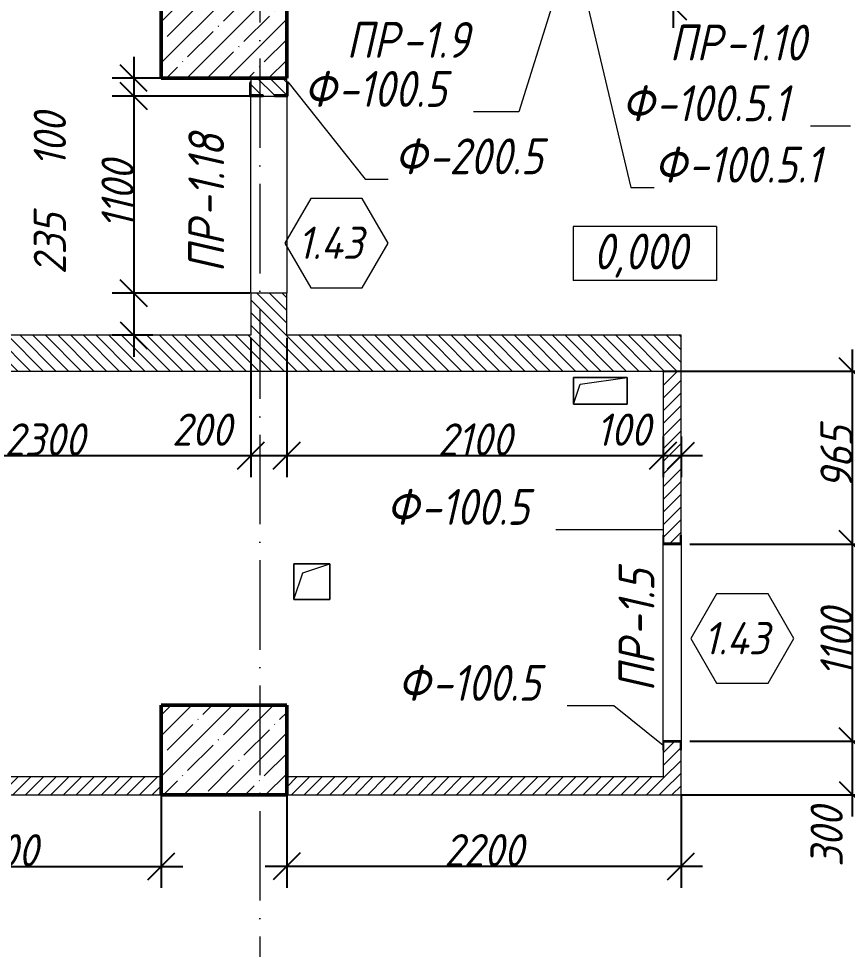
# Model space of a CAD drawing. Header units: millimetres. Extents: x -401725 to 250493, y 305116 to 802890.
# Drawn here: x -87246 to -82623, y 621535 to 626730 of the extents above; entities that cross this region are included whole.
import ezdxf

# ---------------------------------------------------------------- set-up
doc = ezdxf.new("R2010")
doc.units = ezdxf.units.MM
doc.linetypes.add('50_200_ШТРИХ_1Т_ш5_п1_п1_', pattern=[700, 500, -100, 0, -100])
for name, color, linetype, lineweight in [('A-____-____-DIMS', 7, 'Continuous', 9), ('A-DOOR-____-IDEN', 7, 'Continuous', 9), ('A-FLOR-____-OTLN', 7, 'Continuous', 9), ('A-GENM-____-IDEN', 7, 'Continuous', 9), ('A-GENM-____-MCUT', 7, 'Continuous', 25), ('A-GENM-____-OTLN', 7, 'Continuous', 9), ('A-GENM-____-OTLN-1', 7, 'Continuous', 25), ('A-WALL-FNSH-MCUT-1', 7, 'Continuous', 9), ('G-____-____-DIMS', 7, 'Continuous', 9), ('S-COLS-____-MCUT', 7, 'Continuous', 50), ('S-COLS-____-OTLN', 7, 'Continuous', 9), ('S-GRID-____-OTLN-1', 7, '50_200_ШТРИХ_1Т_ш5_п1_п1_', 9)]:
    doc.layers.add(name, color=color, linetype=linetype, lineweight=lineweight)
for name, color, linetype, lineweight, true_color in [('A-WALL-____-MCUT-4', 7, 'Continuous', 13, 0x000000), ('A-WALL-____-PATT-3', 9, 'Continuous', 9, 0x808080), ('A-WALL-____-PATT-4', 9, 'Continuous', 9, 0x808080), ('I-WALL-____-OTLN-1', 7, 'Continuous', 9, 0x000000), ('I-WALL-____-OTLN-2', 7, 'Continuous', 9, 0x000000)]:
    doc.layers.add(name, color=color, linetype=linetype, lineweight=lineweight, true_color=true_color)
doc.styles.add('ISOCPEUR_I_10', font='isocpeui.ttf', dxfattribs={"width": 0.9, "height": 180})
doc.styles.add('ISOCPEUR_I_14', font='isocpeui.ttf', dxfattribs={"width": 0.9, "height": 180})
doc.styles.add('ISOCPEUR_I_2', font='isocpeui.ttf', dxfattribs={"width": 0.85, "height": 2.3})
doc.dimstyles.new('ISO-1_8_0_9К_СРЕДНИЙ_Кладочные_5', dxfattribs={"dimscale": 304.8, "dimtxt": 179.276612, "dimasz": 0.492126, "dimexe": 0.393701, "dimexo": 0, "dimgap": 0, "dimtad": 1, "dimdec": 3, "dimrnd": 0.001, "dimdsep": 46, "dimtxsty": 'ISOCPEUR_I_10', "dimblk1": 'OBLIQUE', "dimblk2": 'OBLIQUE', "dimsah": 1, "dimcen": 0.09, "dimdle": 0.393701, "dimazin": 0, "dimtfac": 1, "dimtdec": 4, "dimtix": 1, "dimtmove": 2, "dimatfit": 3, "dimfxl": 1, "dimtvp": 1, "dimtolj": 1, "dimtzin": 0, "dimarcsym": 2})
doc.dimstyles.new('ISO-1_8_0_9К_СРЕДНИЙ_Кладочные_6', dxfattribs={"dimscale": 304.8, "dimtxt": 179.276612, "dimasz": 0.492126, "dimexe": 0.393701, "dimexo": 0, "dimgap": 0, "dimtad": 1, "dimdec": 3, "dimrnd": 0.001, "dimdsep": 46, "dimtxsty": 'ISOCPEUR_I_14', "dimblk1": 'OBLIQUE', "dimblk2": 'OBLIQUE', "dimsah": 1, "dimcen": 0.09, "dimdle": 0.393701, "dimazin": 0, "dimtfac": 1, "dimtdec": 4, "dimtix": 1, "dimtmove": 0, "dimatfit": 3, "dimfxl": 1, "dimtvp": 1, "dimtolj": 1, "dimtzin": 0, "dimarcsym": 2})
pattern_1 = [(135, (-175000.736, 544716.51), (-35.35534, -35.35534), [])]
pattern_2 = [(45, (-175000.736, 544716.51), (-35.35534, 35.35534), [])]

# ---------------------------------------------------------------- blocks, each defined once
blk = doc.blocks.new('BSC_Колонна _Прямоугольная - 500х700-V171-АР1_Кладочный план 1 этажа в осях 1-64_Ю-ЯЯ')
at = {"layer": 'S-COLS-____-OTLN'}
h = blk.add_hatch(dxfattribs=at)
h.set_pattern_fill('FP_176', color=256, style=0, pattern_type=2)
h.set_pattern_definition([(315, (-77931.04, 88900), (114.04925, 114.04925), []), (315, (-77931.04, 88785.95), (114.04925, 114.04925), [201.613, -40.323, 3.353, -36.97])])
h.paths.add_polyline_path([(-250, -350), (250, -350), (250, 350), (-250, 350)], flags=0)
at = {"layer": 'S-COLS-____-MCUT'}
for p, q in [((250, 350), (-250, 350)), ((-250, 350), (-250, -350)), ((250, -350), (250, 350)), ((-250, -350), (250, -350))]:
    blk.add_line(p, q, dxfattribs=at)
blk = doc.blocks.new('BSC_Колонна _Прямоугольная - 500х700-V174-АР1_Кладочный план 1 этажа в осях 1-64_Ю-ЯЯ')
at = {"layer": 'S-COLS-____-OTLN'}
h = blk.add_hatch(dxfattribs=at)
h.set_pattern_fill('FP_179', color=256, style=0, pattern_type=2)
h.set_pattern_definition([(315, (-81931.04, 88900), (114.04925, 114.04925), []), (315, (-81931.04, 88785.95), (114.04925, 114.04925), [201.613, -40.323, 3.353, -36.97])])
h.paths.add_polyline_path([(-250, -350), (250, -350), (250, 350), (-250, 350)], flags=0)
at = {"layer": 'S-COLS-____-MCUT'}
for p, q in [((250, 350), (-250, 350)), ((-250, 350), (-250, -350)), ((250, -350), (250, 350)), ((-250, -350), (250, -350))]:
    blk.add_line(p, q, dxfattribs=at)
blk = doc.blocks.new('154_Фахверк_СКБ_Швеллер - Тип_100_4010-27789772-АР1_Кладочный план 1 этажа в осях 1-64_Ю-ЯЯ')
at = {"layer": 'A-GENM-____-MCUT'}
for p, q in [((175, 50), (125, 50)), ((125, 50), (125, -50)), ((128, 47), (175, 47)), ((128, -47), (128, 47)), ((175, 47), (175, 50)), ((125, -50), (175, -50)), ((175, -47), (128, -47)), ((175, -50), (175, -47))]:
    blk.add_line(p, q, dxfattribs=at)
blk = doc.blocks.new('Фахверк_СКБ_Уголок - 200_4010-27904266-АР1_Кладочный план 1 этажа в осях 1-64_Ю-ЯЯ')
at = {"layer": 'A-GENM-____-MCUT'}
for p, q in [((125, 156), (50, 156)), ((50, 156), (50, 150)), ((125, 81), (125, 156)), ((50, 150), (119, 150)), ((119, 150), (119, 81)), ((119, 81), (125, 81)), ((125, 19), (119, 19)), ((119, 19), (119, -50)), ((125, -56), (125, 19)), ((119, -50), (50, -50)), ((50, -50), (50, -56)), ((50, -56), (125, -56))]:
    blk.add_line(p, q, dxfattribs=at)
blk = doc.blocks.new('AR_Отверстие прямоугольное _в плите_ - AR_Отверстие прямоугольное _в плите_-30459637-АР1_Кладочный план 1 этажа в осях 1-64_Ю-ЯЯ')
at = {"layer": 'A-GENM-____-OTLN'}
for p, q in [((150, 75), (-150, 75)), ((-150, 75), (-150, -75)), ((-112.5, 37.5), (150, 75)), ((150, -75), (150, 75)), ((-150, -75), (-112.5, 37.5)), ((-150, -75), (150, -75))]:
    blk.add_line(p, q, dxfattribs=at)
blk = doc.blocks.new('AR_Отверстие прямоугольное _в плите_ - AR_Отверстие прямоугольное _в плите_-30459597-АР1_Кладочный план 1 этажа в осях 1-64_Ю-ЯЯ')
at = {"layer": 'A-GENM-____-OTLN'}
for p, q in [((100, 100), (-100, 100)), ((-100, 100), (-100, -100)), ((-50, 50), (100, 100)), ((100, -100), (100, 100)), ((-100, -100), (-50, 50)), ((-100, -100), (100, -100))]:
    blk.add_line(p, q, dxfattribs=at)
blk = doc.blocks.new('Марка проема - марка проема-27336095-АР1_Кладочный план 1 этажа в осях 1-64_Ю-ЯЯ')
at = {"layer": 'A-DOOR-____-IDEN'}
for p, q in [((-1.439, 0.159), (-2.877, -2.333)), ((1.439, 0.159), (-1.439, 0.159)), ((2.877, -2.333), (1.439, 0.159)), ((-2.877, -2.333), (-1.439, -4.825)), ((1.439, -4.825), (2.877, -2.333)), ((-1.439, -4.825), (1.439, -4.825))]:
    blk.add_line(p, q, dxfattribs=at)
blk = doc.blocks.new('_Oblique')
at = {"color": 0, "linetype": 'ByBlock', "lineweight": -2}
blk.add_line((-0.5, -0.5), (0.5, 0.5), dxfattribs=at)
blk = doc.blocks.new('*D12828')
at = {"layer": 'A-____-____-DIMS', "color": 0, "lineweight": -2, "transparency": 16777216}
for p, q in [((-88250.7, 622497.6), (-88250.7, 621878.4)), ((-86450.7, 622397.6), (-86450.7, 621878.4)), ((-88370.7, 621998.4), (-86330.7, 621998.4))]:
    blk.add_line(p, q, dxfattribs=at)
at = {"layer": 'Defpoints', "color": 0, "transparency": 16777216}
for p in [(-88250.7, 622497.6), (-86450.7, 622397.6), (-86450.7, 621998.4)]:
    blk.add_point(p, dxfattribs=at)
at = {"layer": 'A-____-____-DIMS', "color": 0, "lineweight": -2, "transparency": 16777216, "xscale": 150, "yscale": 150, "zscale": 150, "rotation": 180}
blk.add_blockref('_Oblique', (-88250.7, 621998.4), dxfattribs=at)
at = {"layer": 'A-____-____-DIMS', "color": 0, "lineweight": -2, "transparency": 16777216, "xscale": 150, "yscale": 150, "zscale": 150}
blk.add_blockref('_Oblique', (-86450.7, 621998.4), dxfattribs=at)
at = {"layer": 'A-____-____-DIMS', "color": 0, "transparency": 16777216, "insert": (-87350.7, 622088.4), "char_height": 180, "width": 504.733, "attachment_point": 5, "style": 'ISOCPEUR_I_14'}
blk.add_mtext('\\A1;1800', dxfattribs=at)
blk = doc.blocks.new('*D12831')
at = {"layer": 'A-____-____-DIMS', "color": 0, "lineweight": -2, "transparency": 16777216}
for p, q in [((-83594.4, 627017.6), (-83594.4, 626677.6)), ((-83488.3, 626897.6), (-83714.4, 626897.6)), ((-83488.3, 626797.6), (-83714.4, 626797.6))]:
    blk.add_line(p, q, dxfattribs=at)
at = {"layer": 'Defpoints', "color": 0, "transparency": 16777216}
for p in [(-83488.3, 626897.6), (-83594.4, 626797.6), (-83488.3, 626797.6)]:
    blk.add_point(p, dxfattribs=at)
at = {"layer": 'A-____-____-DIMS', "color": 0, "lineweight": -2, "transparency": 16777216, "xscale": 150, "yscale": 150, "zscale": 150}
for p, rotation in [((-83594.4, 626897.6), 90), ((-83594.4, 626797.6), 270)]:
    blk.add_blockref('_Oblique', p, dxfattribs=dict(at, rotation=rotation))
at = {"layer": 'A-____-____-DIMS', "color": 0, "transparency": 16777216, "insert": (-83829.6, 626968), "char_height": 180, "width": 368.207, "attachment_point": 1, "rotation": 90, "line_spacing_factor": 1.149209, "style": 'ISOCPEUR_I_10'}
blk.add_mtext('\\A1;100', dxfattribs=at)
blk = doc.blocks.new('*D12832')
at = {"layer": 'A-____-____-DIMS', "color": 0, "lineweight": -2, "transparency": 16777216}
for p, q in [((-86604.3, 626517.6), (-86604.3, 626177.6)), ((-85950.7, 626397.6), (-86724.3, 626397.6)), ((-85956.7, 626297.6), (-86724.3, 626297.6))]:
    blk.add_line(p, q, dxfattribs=at)
at = {"layer": 'Defpoints', "color": 0, "transparency": 16777216}
for p in [(-85950.7, 626397.6), (-86604.3, 626297.6), (-85956.7, 626297.6)]:
    blk.add_point(p, dxfattribs=at)
at = {"layer": 'A-____-____-DIMS', "color": 0, "lineweight": -2, "transparency": 16777216, "xscale": 150, "yscale": 150, "zscale": 150}
for p, rotation in [((-86604.3, 626397.6), 90), ((-86604.3, 626297.6), 270)]:
    blk.add_blockref('_Oblique', p, dxfattribs=dict(at, rotation=rotation))
at = {"layer": 'A-____-____-DIMS', "color": 0, "transparency": 16777216, "insert": (-87162.3, 625902.2), "char_height": 180, "width": 368.207, "attachment_point": 1, "rotation": 90, "line_spacing_factor": 1.149209, "style": 'ISOCPEUR_I_10'}
blk.add_mtext('\\A1;100', dxfattribs=at)
blk = doc.blocks.new('*D12833')
at = {"layer": 'A-____-____-DIMS', "color": 0, "lineweight": -2, "transparency": 16777216}
for p, q in [((-86604.3, 626417.6), (-86604.3, 625077.6)), ((-85956.7, 626297.6), (-86724.3, 626297.6)), ((-85956.7, 625197.6), (-86724.3, 625197.6))]:
    blk.add_line(p, q, dxfattribs=at)
at = {"layer": 'Defpoints', "color": 0, "transparency": 16777216}
for p in [(-85956.7, 626297.6), (-86604.3, 625197.6), (-85956.7, 625197.6)]:
    blk.add_point(p, dxfattribs=at)
at = {"layer": 'A-____-____-DIMS', "color": 0, "lineweight": -2, "transparency": 16777216, "xscale": 150, "yscale": 150, "zscale": 150}
for p, rotation in [((-86604.3, 626297.6), 90), ((-86604.3, 625197.6), 270)]:
    blk.add_blockref('_Oblique', p, dxfattribs=dict(at, rotation=rotation))
at = {"layer": 'A-____-____-DIMS', "color": 0, "transparency": 16777216, "insert": (-86694.3, 625747.6), "char_height": 180, "width": 463.361, "attachment_point": 5, "rotation": 90, "style": 'ISOCPEUR_I_14'}
blk.add_mtext('\\A1;1100', dxfattribs=at)
blk = doc.blocks.new('*D12834')
at = {"layer": 'A-____-____-DIMS', "color": 0, "lineweight": -2, "transparency": 16777216}
for p, q in [((-86604.3, 625317.6), (-86604.3, 624842.6)), ((-85956.7, 625197.6), (-86724.3, 625197.6)), ((-86498.2, 624962.6), (-86724.3, 624962.6))]:
    blk.add_line(p, q, dxfattribs=at)
at = {"layer": 'Defpoints', "color": 0, "transparency": 16777216}
for p in [(-85956.7, 625197.6), (-86604.3, 624962.6), (-86498.2, 624962.6)]:
    blk.add_point(p, dxfattribs=at)
at = {"layer": 'A-____-____-DIMS', "color": 0, "lineweight": -2, "transparency": 16777216, "xscale": 150, "yscale": 150, "zscale": 150}
for p, rotation in [((-86604.3, 625197.6), 90), ((-86604.3, 624962.6), 270)]:
    blk.add_blockref('_Oblique', p, dxfattribs=dict(at, rotation=rotation))
at = {"layer": 'A-____-____-DIMS', "color": 0, "transparency": 16777216, "insert": (-87162.3, 625302.2), "char_height": 180, "width": 409.578, "attachment_point": 1, "rotation": 90, "line_spacing_factor": 1.149209, "style": 'ISOCPEUR_I_10'}
blk.add_mtext('\\A1;235', dxfattribs=at)
blk = doc.blocks.new('*D12835')
at = {"layer": 'A-____-____-DIMS', "color": 0, "lineweight": -2, "transparency": 16777216}
for p, q in [((-85750.7, 622397.6), (-85750.7, 621878.8)), ((-83550.7, 622397.6), (-83550.7, 621878.8)), ((-85870.7, 621998.8), (-83430.7, 621998.8))]:
    blk.add_line(p, q, dxfattribs=at)
at = {"layer": 'Defpoints', "color": 0, "transparency": 16777216}
for p in [(-85750.7, 622397.6), (-83550.7, 622397.6), (-83550.7, 621998.8)]:
    blk.add_point(p, dxfattribs=at)
at = {"layer": 'A-____-____-DIMS', "color": 0, "lineweight": -2, "transparency": 16777216, "xscale": 150, "yscale": 150, "zscale": 150, "rotation": 180}
blk.add_blockref('_Oblique', (-85750.7, 621998.8), dxfattribs=at)
at = {"layer": 'A-____-____-DIMS', "color": 0, "lineweight": -2, "transparency": 16777216, "xscale": 150, "yscale": 150, "zscale": 150}
blk.add_blockref('_Oblique', (-83550.7, 621998.8), dxfattribs=at)
at = {"layer": 'A-____-____-DIMS', "color": 0, "transparency": 16777216, "insert": (-84650.7, 622088.8), "char_height": 180, "width": 546.104, "attachment_point": 5, "style": 'ISOCPEUR_I_14'}
blk.add_mtext('\\A1;2200', dxfattribs=at)
blk = doc.blocks.new('*D12836')
at = {"layer": 'A-____-____-DIMS', "color": 0, "lineweight": -2, "transparency": 16777216}
for p, q in [((-85950.7, 624947.6), (-85950.7, 624171)), ((-88250.7, 624397), (-88250.7, 624171)), ((-88370.7, 624291), (-85830.7, 624291))]:
    blk.add_line(p, q, dxfattribs=at)
at = {"layer": 'Defpoints', "color": 0, "transparency": 16777216}
for p in [(-85950.7, 624947.6), (-88250.7, 624397), (-85950.7, 624291)]:
    blk.add_point(p, dxfattribs=at)
at = {"layer": 'A-____-____-DIMS', "color": 0, "lineweight": -2, "transparency": 16777216, "xscale": 150, "yscale": 150, "zscale": 150, "rotation": 180}
blk.add_blockref('_Oblique', (-88250.7, 624291), dxfattribs=at)
at = {"layer": 'A-____-____-DIMS', "color": 0, "lineweight": -2, "transparency": 16777216, "xscale": 150, "yscale": 150, "zscale": 150}
blk.add_blockref('_Oblique', (-85950.7, 624291), dxfattribs=at)
at = {"layer": 'A-____-____-DIMS', "color": 0, "transparency": 16777216, "insert": (-87100.7, 624381), "char_height": 180, "width": 546.104, "attachment_point": 5, "style": 'ISOCPEUR_I_14'}
blk.add_mtext('\\A1;2300', dxfattribs=at)
blk = doc.blocks.new('*D12837')
at = {"layer": 'A-____-____-DIMS', "color": 0, "lineweight": -2, "transparency": 16777216}
for p, q in [((-85950.7, 624947.6), (-85950.7, 624171)), ((-85750.7, 624947.6), (-85750.7, 624171)), ((-86070.7, 624291), (-85630.7, 624291))]:
    blk.add_line(p, q, dxfattribs=at)
at = {"layer": 'Defpoints', "color": 0, "transparency": 16777216}
for p in [(-85950.7, 624947.6), (-85750.7, 624947.6), (-85750.7, 624291)]:
    blk.add_point(p, dxfattribs=at)
at = {"layer": 'A-____-____-DIMS', "color": 0, "lineweight": -2, "transparency": 16777216, "xscale": 150, "yscale": 150, "zscale": 150, "rotation": 180}
blk.add_blockref('_Oblique', (-85950.7, 624291), dxfattribs=at)
at = {"layer": 'A-____-____-DIMS', "color": 0, "lineweight": -2, "transparency": 16777216, "xscale": 150, "yscale": 150, "zscale": 150}
blk.add_blockref('_Oblique', (-85750.7, 624291), dxfattribs=at)
at = {"layer": 'A-____-____-DIMS', "color": 0, "transparency": 16777216, "insert": (-86391, 624526.1), "char_height": 180, "width": 409.578, "attachment_point": 1, "line_spacing_factor": 1.149209, "style": 'ISOCPEUR_I_10'}
blk.add_mtext('\\A1;200', dxfattribs=at)
blk = doc.blocks.new('*D12838')
at = {"layer": 'A-____-____-DIMS', "color": 0, "lineweight": -2, "transparency": 16777216}
for p, q in [((-85750.7, 624947.6), (-85750.7, 624171)), ((-83650.7, 624397), (-83650.7, 624171)), ((-85870.7, 624291), (-83530.7, 624291))]:
    blk.add_line(p, q, dxfattribs=at)
at = {"layer": 'Defpoints', "color": 0, "transparency": 16777216}
for p in [(-85750.7, 624947.6), (-83650.7, 624397), (-83650.7, 624291)]:
    blk.add_point(p, dxfattribs=at)
at = {"layer": 'A-____-____-DIMS', "color": 0, "lineweight": -2, "transparency": 16777216, "xscale": 150, "yscale": 150, "zscale": 150, "rotation": 180}
blk.add_blockref('_Oblique', (-85750.7, 624291), dxfattribs=at)
at = {"layer": 'A-____-____-DIMS', "color": 0, "lineweight": -2, "transparency": 16777216, "xscale": 150, "yscale": 150, "zscale": 150}
blk.add_blockref('_Oblique', (-83650.7, 624291), dxfattribs=at)
at = {"layer": 'A-____-____-DIMS', "color": 0, "transparency": 16777216, "insert": (-84700.7, 624381), "char_height": 180, "width": 504.733, "attachment_point": 5, "style": 'ISOCPEUR_I_14'}
blk.add_mtext('\\A1;2100', dxfattribs=at)
blk = doc.blocks.new('*D12839')
at = {"layer": 'A-____-____-DIMS', "color": 0, "lineweight": -2, "transparency": 16777216}
for p, q in [((-83650.7, 624397), (-83650.7, 624171)), ((-83550.7, 624397), (-83550.7, 624171)), ((-83770.7, 624291), (-83430.7, 624291))]:
    blk.add_line(p, q, dxfattribs=at)
at = {"layer": 'Defpoints', "color": 0, "transparency": 16777216}
for p in [(-83650.7, 624397), (-83550.7, 624397), (-83550.7, 624291)]:
    blk.add_point(p, dxfattribs=at)
at = {"layer": 'A-____-____-DIMS', "color": 0, "lineweight": -2, "transparency": 16777216, "xscale": 150, "yscale": 150, "zscale": 150, "rotation": 180}
blk.add_blockref('_Oblique', (-83650.7, 624291), dxfattribs=at)
at = {"layer": 'A-____-____-DIMS', "color": 0, "lineweight": -2, "transparency": 16777216, "xscale": 150, "yscale": 150, "zscale": 150}
blk.add_blockref('_Oblique', (-83550.7, 624291), dxfattribs=at)
at = {"layer": 'A-____-____-DIMS', "color": 0, "transparency": 16777216, "insert": (-84023.8, 624526.1), "char_height": 180, "width": 368.207, "attachment_point": 1, "line_spacing_factor": 1.149209, "style": 'ISOCPEUR_I_10'}
blk.add_mtext('\\A1;100', dxfattribs=at)
blk = doc.blocks.new('*D12840')
at = {"layer": 'A-____-____-DIMS', "color": 0, "lineweight": -2, "transparency": 16777216}
for p, q in [((-82593.1, 622277.6), (-82593.1, 622817.6)), ((-83500.7, 622697.6), (-82473.1, 622697.6)), ((-83550.7, 622397.6), (-82473.1, 622397.6))]:
    blk.add_line(p, q, dxfattribs=at)
at = {"layer": 'Defpoints', "color": 0, "transparency": 16777216}
for p in [(-83500.7, 622697.6), (-82593.1, 622697.6), (-83550.7, 622397.6)]:
    blk.add_point(p, dxfattribs=at)
at = {"layer": 'A-____-____-DIMS', "color": 0, "lineweight": -2, "transparency": 16777216, "xscale": 150, "yscale": 150, "zscale": 150}
for p, rotation in [((-82593.1, 622697.6), 90), ((-82593.1, 622397.6), 270)]:
    blk.add_blockref('_Oblique', p, dxfattribs=dict(at, rotation=rotation))
at = {"layer": 'A-____-____-DIMS', "color": 0, "transparency": 16777216, "insert": (-82828.3, 621995.3), "char_height": 180, "width": 409.578, "attachment_point": 1, "rotation": 90, "line_spacing_factor": 1.149209, "style": 'ISOCPEUR_I_10'}
blk.add_mtext('\\A1;300', dxfattribs=at)
blk = doc.blocks.new('*D12841')
at = {"layer": 'A-____-____-DIMS', "color": 0, "lineweight": -2, "transparency": 16777216}
for p, q in [((-82593.1, 622577.6), (-82593.1, 623917.6)), ((-83500.7, 623797.6), (-82473.1, 623797.6)), ((-83500.7, 622697.6), (-82473.1, 622697.6))]:
    blk.add_line(p, q, dxfattribs=at)
at = {"layer": 'Defpoints', "color": 0, "transparency": 16777216}
for p in [(-83500.7, 623797.6), (-82593.1, 623797.6), (-83500.7, 622697.6)]:
    blk.add_point(p, dxfattribs=at)
at = {"layer": 'A-____-____-DIMS', "color": 0, "lineweight": -2, "transparency": 16777216, "xscale": 150, "yscale": 150, "zscale": 150}
for p, rotation in [((-82593.1, 623797.6), 90), ((-82593.1, 622697.6), 270)]:
    blk.add_blockref('_Oblique', p, dxfattribs=dict(at, rotation=rotation))
at = {"layer": 'A-____-____-DIMS', "color": 0, "transparency": 16777216, "insert": (-82683.1, 623247.6), "char_height": 180, "width": 463.361, "attachment_point": 5, "rotation": 90, "style": 'ISOCPEUR_I_14'}
blk.add_mtext('\\A1;1100', dxfattribs=at)
blk = doc.blocks.new('*D12842')
at = {"layer": 'A-____-____-DIMS', "color": 0, "lineweight": -2, "transparency": 16777216}
for p, q in [((-82593.1, 623677.6), (-82593.1, 624882.6)), ((-83650.7, 624762.6), (-82473.1, 624762.6)), ((-83500.7, 623797.6), (-82473.1, 623797.6))]:
    blk.add_line(p, q, dxfattribs=at)
at = {"layer": 'Defpoints', "color": 0, "transparency": 16777216}
for p in [(-83650.7, 624762.6), (-82593.1, 624762.6), (-83500.7, 623797.6)]:
    blk.add_point(p, dxfattribs=at)
at = {"layer": 'A-____-____-DIMS', "color": 0, "lineweight": -2, "transparency": 16777216, "xscale": 150, "yscale": 150, "zscale": 150}
for p, rotation in [((-82593.1, 624762.6), 90), ((-82593.1, 623797.6), 270)]:
    blk.add_blockref('_Oblique', p, dxfattribs=dict(at, rotation=rotation))
at = {"layer": 'A-____-____-DIMS', "color": 0, "transparency": 16777216, "insert": (-82683.1, 624280.1), "char_height": 180, "width": 409.578, "attachment_point": 5, "rotation": 90, "style": 'ISOCPEUR_I_14'}
blk.add_mtext('\\A1;965', dxfattribs=at)
blk = doc.blocks.new('Высотные отметки - 9_5х3_5_h_-17668430-АР1_Кладочный план 1 этажа в осях 1-64_Ю-ЯЯ')
at = {"layer": 'G-____-____-DIMS'}
for p, q in [((-4, 3), (-4, 0)), ((4, 3), (-4, 3)), ((4, 3), (4, 0)), ((4, 0), (-4, 0))]:
    blk.add_line(p, q, dxfattribs=at)

msp = doc.modelspace()

# ---------------------------------------------------------------- hatches: boundary and pattern name
at = {"layer": 'A-WALL-____-PATT-3'}
h = msp.add_hatch(dxfattribs=at)
h.set_pattern_fill('FP_6', color=256, style=0, pattern_type=2)
h.set_pattern_definition(pattern_1)
h.paths.add_polyline_path([(-85750.7357, 624962.5526), (-85750.7357, 625197.5526), (-85950.7357, 625197.5526), (-85950.7357, 624962.5526)], flags=0)
h.paths.add_polyline_path([(-85881.7357, 626297.5526), (-85819.7357, 626297.5526), (-85819.7357, 626303.5526), (-85750.7357, 626303.5526), (-85750.7357, 626397.5526), (-85950.7357, 626397.5526), (-85950.7357, 626303.5526), (-85881.7357, 626303.5526)], flags=0)
h = msp.add_hatch(dxfattribs=at)
h.set_pattern_fill('FP_6', color=256, style=0, pattern_type=2)
h.set_pattern_definition(pattern_1)
h.paths.add_polyline_path([(-88700.7357, 624762.5526), (-83550.7357, 624762.5526), (-83550.7357, 624962.5526), (-88700.7357, 624962.5526)], flags=0)
at = {"layer": 'A-WALL-____-PATT-4'}
h = msp.add_hatch(dxfattribs=at)
h.set_pattern_fill('FP_5', color=256, style=0, pattern_type=2)
h.set_pattern_definition(pattern_2)
h.paths.add_polyline_path([(-83550.7357, 622397.5521), (-83550.7357, 622647.5521), (-83553.7357, 622647.5521), (-83553.7357, 622694.5521), (-83647.7357, 622694.5521), (-83647.7357, 622647.5521), (-83650.7357, 622647.5521), (-83650.7357, 622397.5521)], flags=0)
h.paths.add_polyline_path([(-83553.7357, 623800.5521), (-83553.7357, 623847.5521), (-83550.7357, 623847.5521), (-83550.7357, 624762.5526), (-83650.7357, 624762.5526), (-83650.7357, 623847.5521), (-83647.7357, 623847.5521), (-83647.7357, 623800.5521)], flags=0)
h = msp.add_hatch(dxfattribs=at)
h.set_pattern_fill('FP_5', color=256, style=0, pattern_type=2)
h.set_pattern_definition(pattern_2)
h.paths.add_polyline_path([(-86642.0645, 622397.5521), (-86450.7357, 622397.5521), (-86450.7357, 622497.5521), (-88700.7357, 622497.5521), (-88700.7357, 622397.5521)], flags=0)
h = msp.add_hatch(dxfattribs=at)
h.set_pattern_fill('FP_5', color=256, style=0, pattern_type=2)
h.set_pattern_definition(pattern_2)
h.paths.add_polyline_path([(-85750.7357, 622397.5521), (-83650.7357, 622397.5521), (-83650.7357, 622497.5521), (-85750.7357, 622497.5521)], flags=0)

# ---------------------------------------------------------------- linework, layer by layer
at = {"layer": 'A-FLOR-____-OTLN'}
for p, q in [((-84150.7357, 624727.5526), (-83850.7357, 624727.5526)), ((-84150.7357, 624577.5526), (-84150.7357, 624727.5526)), ((-83850.7357, 624727.5526), (-83850.7357, 624577.5526)), ((-83850.7357, 624577.5526), (-84150.7357, 624577.5526)), ((-85710.7357, 623687.2051), (-85510.7357, 623687.2051)), ((-85710.7357, 623487.2051), (-85710.7357, 623687.2051)), ((-85510.7357, 623687.2051), (-85510.7357, 623487.2051)), ((-85510.7357, 623487.2051), (-85710.7357, 623487.2051))]:
    msp.add_line(p, q, dxfattribs=at)
at = {"layer": 'A-GENM-____-IDEN'}
for p, q in [((-84270.7357, 626797.5526), (-84455.2185, 626210.3549)), ((-84070.7357, 626797.5526), (-83830.6614, 625787.8134)), ((-85744.7357, 626377.5526), (-85312.8238, 625834.2944)), ((-84455.2185, 626210.3549), (-84709.087, 626210.3549)), ((-82604.4394, 626130.3549), (-82828.6939, 626130.3549)), ((-85312.8238, 625834.2944), (-85185.2201, 625834.2944)), ((-83830.6614, 625787.8134), (-83700.7357, 625787.8134)), ((-83650.7357, 623877.5521), (-84248.4707, 623877.5521)), ((-83924.9186, 622895.3282), (-84185.2201, 622895.3282)), ((-83650.7357, 622672.5521), (-83924.9186, 622895.3282))]:
    msp.add_line(p, q, dxfattribs=at)
at = {"layer": 'A-WALL-____-MCUT-4'}
for p, q in [((-85950.7357, 626397.5526), (-85950.7357, 626372.5526)), ((-85750.7357, 626372.5526), (-85750.7357, 626397.5526)), ((-85881.7357, 626297.5526), (-85819.7357, 626297.5526)), ((-85950.7357, 625197.5526), (-85950.7357, 624962.5526)), ((-85750.7357, 625197.5526), (-85950.7357, 625197.5526)), ((-85750.7357, 624962.5526), (-85750.7357, 625197.5526)), ((-85950.7357, 624962.5526), (-88700.7357, 624962.5526)), ((-83550.7357, 624962.5526), (-85750.7357, 624962.5526)), ((-83550.7357, 624762.5526), (-83550.7357, 624962.5526)), ((-88700.7357, 624762.5526), (-83550.7357, 624762.5526))]:
    msp.add_line(p, q, dxfattribs=at)
at = {"layer": 'A-WALL-FNSH-MCUT-1'}
for p, q in [((-83650.7357, 624762.5526), (-83650.7357, 623847.5521)), ((-83550.7357, 623847.5521), (-83550.7357, 624762.5526)), ((-83650.7357, 622647.5521), (-83650.7357, 622497.5521)), ((-83550.7357, 622397.5521), (-83550.7357, 622647.5521)), ((-86450.7357, 622497.5521), (-88250.7357, 622497.5521)), ((-83650.7357, 622497.5521), (-85750.7357, 622497.5521)), ((-88700.7357, 622397.5521), (-86450.7357, 622397.5521)), ((-85750.7357, 622397.5521), (-83550.7357, 622397.5521))]:
    msp.add_line(p, q, dxfattribs=at)
at = {"layer": 'I-WALL-____-OTLN-1'}
for p, q in [((-85950.7357, 625197.5526), (-85950.7357, 626297.5526)), ((-85750.7357, 626297.5526), (-85750.7357, 625197.5526))]:
    msp.add_line(p, q, dxfattribs=at)
at = {"layer": 'I-WALL-____-OTLN-2'}
for p, q in [((-83650.7357, 622697.5521), (-83650.7357, 623797.5521)), ((-83550.7357, 623797.5521), (-83550.7357, 622697.5521))]:
    msp.add_line(p, q, dxfattribs=at)
at = {"layer": 'S-GRID-____-OTLN-1'}
msp.add_line((-85900.7357, 635609.362), (-85900.7357, 584985.5274), dxfattribs=at)

# ---------------------------------------------------------------- block references
at = {"layer": 'A-DOOR-____-IDEN', "xscale": 99.99999999999993, "yscale": 99.99999999999993, "zscale": 99.99999999999993}
for p in [(-85472.9551, 625710.0347), (-83208.1431, 623503.1979)]:
    msp.add_blockref('Марка проема - марка проема-27336095-АР1_Кладочный план 1 этажа в осях 1-64_Ю-ЯЯ', p, dxfattribs=at)
at = {"layer": 'A-GENM-____-OTLN'}
for name, p in [('AR_Отверстие прямоугольное _в плите_ - AR_Отверстие прямоугольное _в плите_-30459637-АР1_Кладочный план 1 этажа в осях 1-64_Ю-ЯЯ', (-84000.7357, 624652.5526)), ('AR_Отверстие прямоугольное _в плите_ - AR_Отверстие прямоугольное _в плите_-30459597-АР1_Кладочный план 1 этажа в осях 1-64_Ю-ЯЯ', (-85610.7357, 623587.2051))]:
    msp.add_blockref(name, p, dxfattribs=at)
at = {"layer": 'A-GENM-____-OTLN-1'}
for name, p, rotation in [('Фахверк_СКБ_Уголок - 200_4010-27904266-АР1_Кладочный план 1 этажа в осях 1-64_Ю-ЯЯ', (-85900.7357, 626422.5526), 270), ('154_Фахверк_СКБ_Швеллер - Тип_100_4010-27789772-АР1_Кладочный план 1 этажа в осях 1-64_Ю-ЯЯ', (-83600.7357, 623672.5521), 90), ('154_Фахверк_СКБ_Швеллер - Тип_100_4010-27789772-АР1_Кладочный план 1 этажа в осях 1-64_Ю-ЯЯ', (-83600.7357, 622822.5521), 270)]:
    msp.add_blockref(name, p, dxfattribs=dict(at, rotation=rotation))
at = {"layer": 'G-____-____-DIMS', "xscale": 99.99999999999993, "yscale": 99.99999999999993, "zscale": 99.99999999999993}
msp.add_blockref('Высотные отметки - 9_5х3_5_h_-17668430-АР1_Кладочный план 1 этажа в осях 1-64_Ю-ЯЯ', (-83752.6342, 625269.1727), dxfattribs=at)
at = {"layer": 'S-COLS-____-OTLN', "rotation": 89.9999999999999}
for name, p in [('BSC_Колонна _Прямоугольная - 500х700-V174-АР1_Кладочный план 1 этажа в осях 1-64_Ю-ЯЯ', (-86100.7357, 626647.5526)), ('BSC_Колонна _Прямоугольная - 500х700-V171-АР1_Кладочный план 1 этажа в осях 1-64_Ю-ЯЯ', (-86100.7357, 622647.5521))]:
    msp.add_blockref(name, p, dxfattribs=at)

# ---------------------------------------------------------------- texts
at = {"layer": 'A-DOOR-____-IDEN', "attachment_point": 1}
for s, insert, char_height, width, style in [('ПР', (-85417.2561, 626711.0721), 200, 375.18975, 'ISOCPEUR_I_2'), ('-1.9', (-85107.6936, 626711.0721), 200, 505.063125, 'ISOCPEUR_I_2'), ('ПР', (-83614.9561, 626696.0721), 200, 375.18975, 'ISOCPEUR_I_2'), ('-1.10', (-83305.3936, 626696.0721), 200, 620.506125, 'ISOCPEUR_I_2'), ('1.43', (-85689.1442, 625568.8542), 180, 476.202375, 'ISOCPEUR_I_14'), ('1.43', (-83424.3321, 623362.0174), 180, 476.202375, 'ISOCPEUR_I_14')]:
    msp.add_mtext(s, dxfattribs=dict(at, insert=insert, char_height=char_height, width=width, style=style))
at = {"layer": 'A-DOOR-____-IDEN', "char_height": 200, "attachment_point": 1, "rotation": 90, "style": 'ISOCPEUR_I_2'}
for s, insert, width in [('-1.18', (-86299.2552, 625622.8947), 620.506125), ('ПР', (-86299.2552, 625313.3322), 375.18975), ('-1.5', (-83899.2552, 623283.4193), 505.063125), ('ПР', (-83899.2552, 622973.8568), 375.18975)]:
    msp.add_mtext(s, dxfattribs=dict(at, insert=insert, width=width))
at = {"layer": 'A-GENM-____-IDEN', "char_height": 200, "attachment_point": 1, "style": 'ISOCPEUR_I_2'}
for s, insert, width in [('\\fISOCPEUR|b0|i1|c204|p34|;\\W.9;Ф', (-85655.6436, 626437.471), 230.886), ('-100.5', (-85465.1436, 626437.471), 822.531375), ('\\fISOCPEUR|b0|i1|c204|p34|;\\W.9;Ф', (-83882.0997, 626357.471), 230.886), ('-100.5.1', (-83691.5997, 626357.471), 1010.12625), ('\\fISOCPEUR|b0|i1|c204|p34|;\\W.9;Ф', (-85149.7768, 626061.4105), 230.886), ('-200.5', (-84959.2768, 626061.4105), 865.8225), ('\\fISOCPEUR|b0|i1|c204|p34|;\\W.9;Ф', (-83700.7357, 626014.9296), 230.886), ('-100.5.1', (-83510.2357, 626014.9296), 1010.12625), ('\\fISOCPEUR|b0|i1|c204|p34|;\\W.9;Ф', (-85195.0274, 624104.6682), 230.886), ('-100.5', (-85004.5274, 624104.6682), 822.531375), ('\\fISOCPEUR|b0|i1|c204|p34|;\\W.9;Ф', (-85131.7768, 623122.4444), 230.886), ('-100.5', (-84941.2768, 623122.4444), 822.531375)]:
    msp.add_mtext(s, dxfattribs=dict(at, insert=insert, width=width))
at = {"layer": 'G-____-____-DIMS', "insert": (-84039.4673, 625530.4638), "char_height": 200, "width": 688.399425, "attachment_point": 1, "line_spacing_factor": 1.149209, "style": 'ISOCPEUR_I_2'}
msp.add_mtext('0,000', dxfattribs=at)

# ---------------------------------------------------------------- dimensions: what is measured, and where the dimension line sits
at = {"layer": 'A-____-____-DIMS'}
for base, p1, p2, override, picture, middle in [((-83594.4071, 626797.5526), (-83488.341, 626897.5526), (-83488.341, 626797.5526), {"dimpost": '<>', "dimfxl": 100}, '*D12831', (-83709.5691, 627152.1165)), ((-86604.2727, 626297.5526), (-85950.7357, 626397.5526), (-85956.7357, 626297.5526), {"dimpost": '<>', "dimfxl": 100.179838}, '*D12832', (-87042.31, 626086.2536)), ((-86604.2727, 624962.5526), (-85956.7357, 625197.5526), (-86498.2067, 624962.5526), {"dimpost": '<>', "dimfxl": 590.267616}, '*D12834', (-87042.31, 625506.9891)), ((-82593.1465, 622697.5521), (-83550.7357, 622397.5521), (-83500.7357, 622697.5521), {"dimpost": '<>', "dimfxl": 304.138127}, '*D12840', (-82708.3086, 622200.0598))]:
    dim = msp.add_linear_dim(base=base, p1=p1, p2=p2, angle=90, dimstyle='ISO-1_8_0_9К_СРЕДНИЙ_Кладочные_5', override=override, dxfattribs=at)
    dim.commit()
    dim.dimension.update_dxf_attribs({"geometry": picture, "text_midpoint": middle, "dimtype": 160, "text_rotation": 90})
for base, p1, p2, override, picture, middle in [((-86604.2727, 625197.5526), (-85956.7357, 626297.5526), (-85956.7357, 625197.5526), {"dimpost": '<>', "dimfxl": 1100}, '*D12833', (-86694.2727, 625747.5526)), ((-82593.14654, 624762.55258), (-83500.73571, 623797.55209), (-83650.73571, 624762.55258), {"dimpost": '<>', "dimfxl": 976.588929}, '*D12842', (-82683.14654, 624280.05233)), ((-82593.1465, 623797.5521), (-83500.7357, 622697.5521), (-83500.7357, 623797.5521), {"dimpost": '<>', "dimfxl": 1100}, '*D12841', (-82683.1465, 623247.5521))]:
    dim = msp.add_linear_dim(base=base, p1=p1, p2=p2, angle=90, dimstyle='ISO-1_8_0_9К_СРЕДНИЙ_Кладочные_6', override=override, dxfattribs=at)
    dim.commit()
    dim.dimension.update_dxf_attribs({"geometry": picture, "text_midpoint": middle})
for base, p1, p2, override, picture, middle in [((-85950.7357, 624290.9812), (-88250.7357, 624397.0472), (-85950.7357, 624947.5526), {"dimpost": '<>', "dimfxl": 2364.9643}, '*D12836', (-87100.7357, 624380.9812)), ((-83650.7357, 624290.9812), (-85750.7357, 624947.5526), (-83650.7357, 624397.0472), {"dimpost": '<>', "dimfxl": 2170.957424}, '*D12838', (-84700.7357, 624380.9812)), ((-86450.7357, 621998.4482), (-88250.7357, 622497.5521), (-86450.7357, 622397.5521), {"dimpost": '<>', "dimfxl": 1802.775638}, '*D12828', (-87350.7357, 622088.4482)), ((-83550.7357, 621998.7952), (-85750.7357, 622397.5521), (-83550.7357, 622397.5521), {"dimpost": '<>', "dimfxl": 2200}, '*D12835', (-84650.7357, 622088.7952))]:
    dim = msp.add_linear_dim(base=base, p1=p1, p2=p2, dimstyle='ISO-1_8_0_9К_СРЕДНИЙ_Кладочные_6', override=override, dxfattribs=at)
    dim.commit()
    dim.dimension.update_dxf_attribs({"geometry": picture, "text_midpoint": middle})
for base, p1, p2, override, picture, middle in [((-85750.7357, 624290.9812), (-85950.7357, 624947.5526), (-85750.7357, 624947.5526), {"dimpost": '<>', "dimfxl": 200}, '*D12837', (-86186.2475, 624406.1432)), ((-83550.7357, 624290.9812), (-83650.7357, 624397.0472), (-83550.7357, 624397.0472), {"dimpost": '<>', "dimfxl": 100}, '*D12839', (-83839.6715, 624406.1432))]:
    dim = msp.add_linear_dim(base=base, p1=p1, p2=p2, dimstyle='ISO-1_8_0_9К_СРЕДНИЙ_Кладочные_5', override=override, dxfattribs=at)
    dim.commit()
    dim.dimension.update_dxf_attribs({"geometry": picture, "text_midpoint": middle, "dimtype": 160})

doc.saveas('drawing.dxf')
